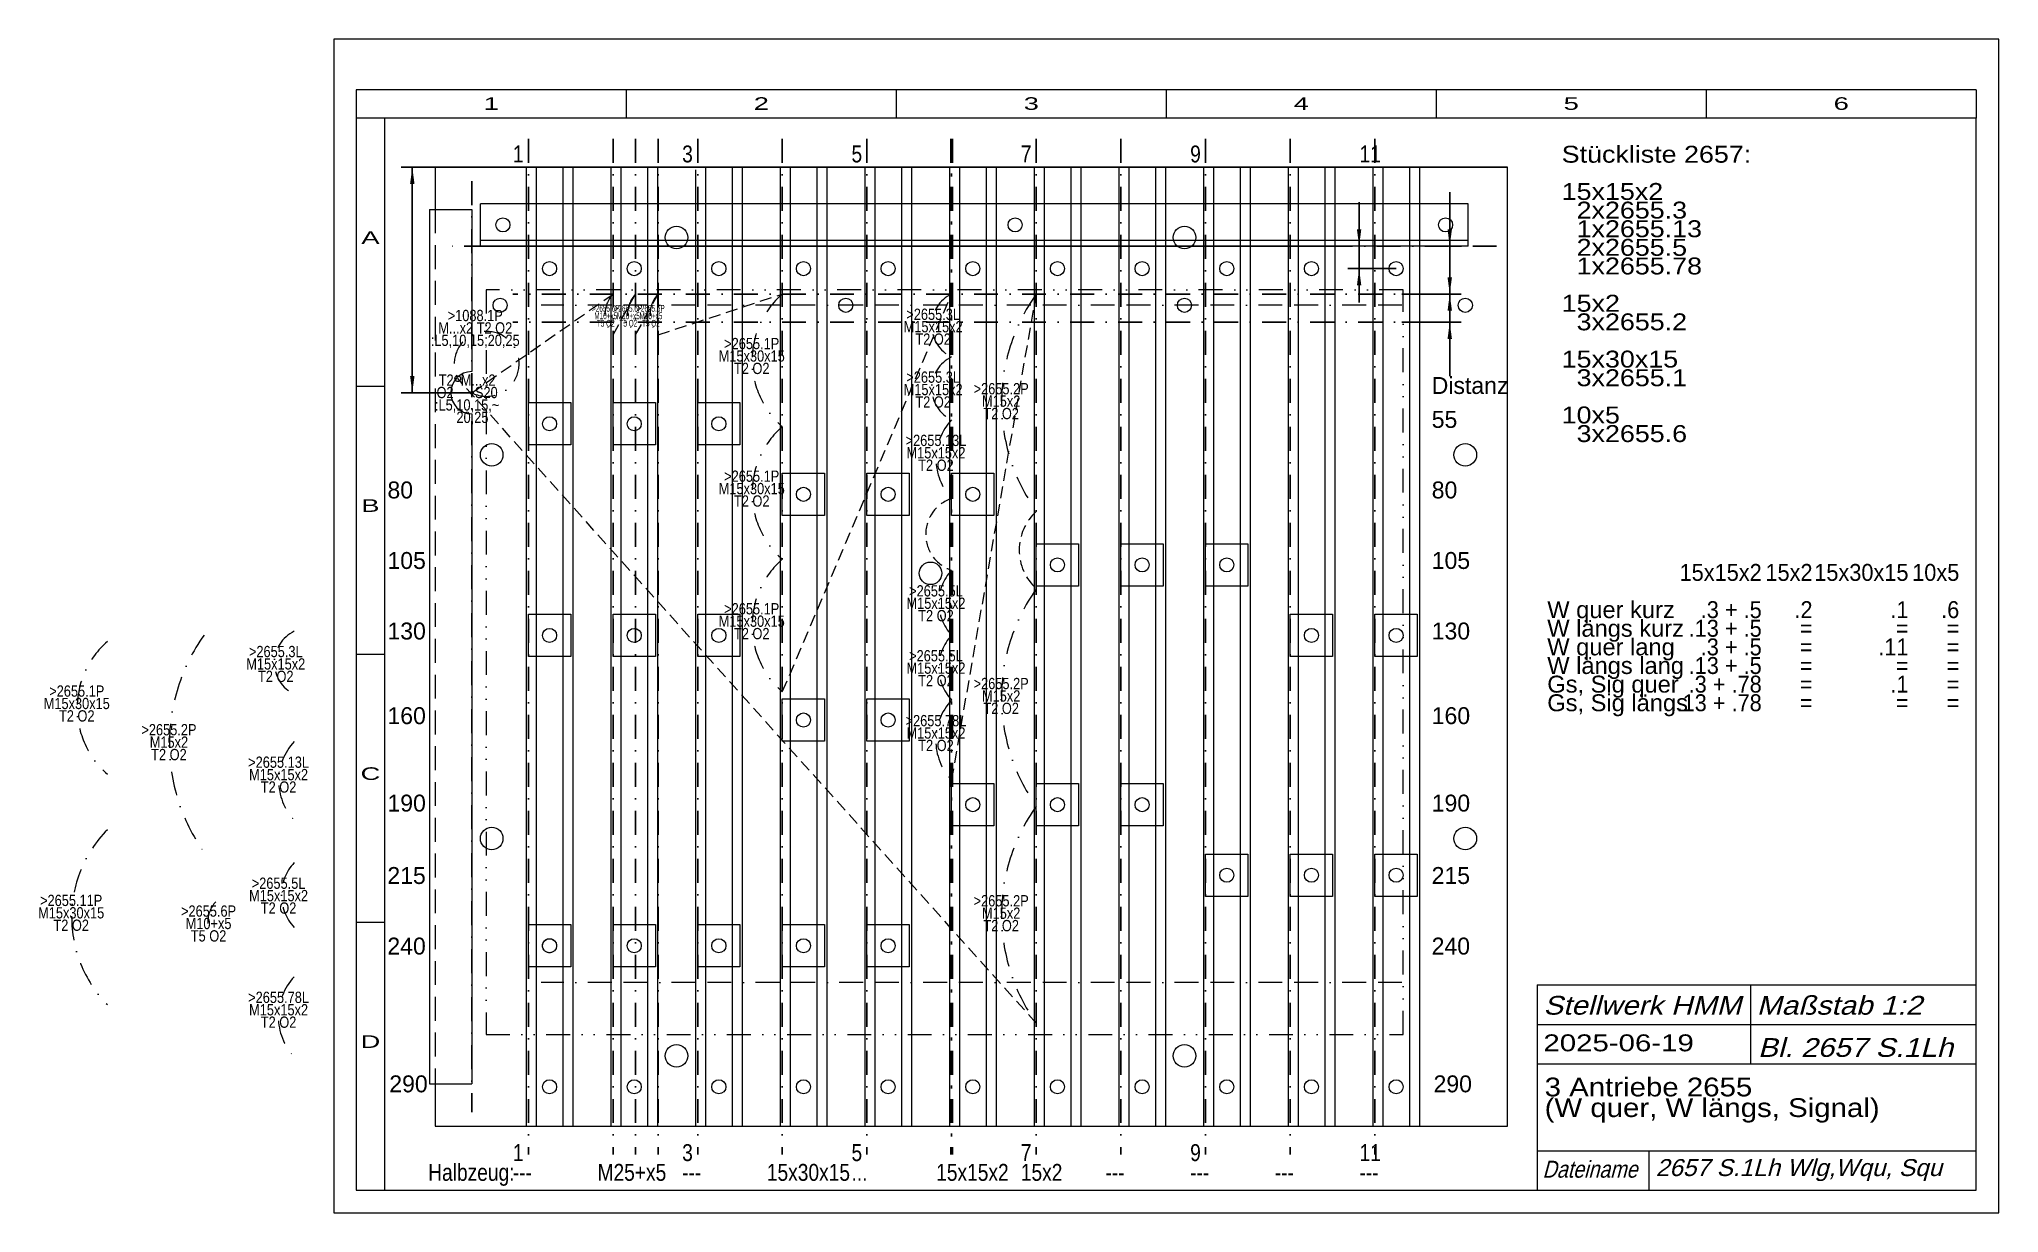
# Model space of a CAD drawing. Extents: x -102 to 592, y 2 to 418.
import ezdxf
from ezdxf.enums import TextEntityAlignment as Align

# ---------------------------------------------------------------- set-up
doc = ezdxf.new("R2010")
doc.units = 0
doc.header["$LTSCALE"] = 16.915816
for name, pattern in [('BORDER', [1.75, 0.5, -0.25, 0.5, -0.25, 0, -0.25]), ('DASHDOT', [1, 0.5, -0.25, 0, -0.25]), ('DASHED', [0.75, 0.5, -0.25]), ('DIVIDE', [1.25, 0.5, -0.25, 0, -0.25, 0, -0.25]), ('HIDDEN', [0.375, 0.25, -0.125]), ('PHANTOM', [2.5, 1.25, -0.25, 0.25, -0.25, 0.25, -0.25])]:
    doc.linetypes.add(name, pattern=pattern)
for name, color, linetype, lineweight in [('108____ VORLAGEN', 230, 'CONTINUOUS', 13), ('2655___ W-_ GSP-_ SIGNAL-ANTRIEB', 230, 'CONTINUOUS', 13), ('2657_1L', 34, 'CONTINUOUS', 13), ('BEMAßUNG', 7, 'CONTINUOUS', 25), ('BESCHRIFTUNG', 7, 'CONTINUOUS', 25), ('KONSTRUKTION', 7, 'CONTINUOUS', 0), ('MITTELLINIEN', 5, 'DASHDOT', 25), ('PFADE', 7, 'CONTINUOUS', 0), ('STANDARD', 7, 'CONTINUOUS', 0)]:
    doc.layers.add(name, color=color, linetype=linetype, lineweight=lineweight)
doc.styles.add('Arial', font='arial.ttf')

# ---------------------------------------------------------------- blocks, each defined once
blk = doc.blocks.new('D79696384')
at = {"layer": 'BEMAßUNG', "color": 172}
for p, q in [((365.33, 344.67), (365.33, 360.27)), ((53.95, 344.67), (361.33, 344.67)), ((365.33, 336.67), (365.33, 344.67)), ((378.45, 336.67), (361.33, 336.67)), ((365.33, 336.67), (365.33, 324.68))]:
    blk.add_line(p, q, dxfattribs=at)
at = {"layer": 'BEMAßUNG'}
for points in [[(365.33, 344.67), (364.55, 350.61), (366.11, 350.61)], [(365.33, 336.67), (366.11, 330.72), (364.55, 330.72)]]:
    blk.add_solid(points, dxfattribs=at)
blk = doc.blocks.new('D79696640')
at = {"layer": 'BEMAßUNG', "color": 172}
for p, q in [((417.95, 372.67), (25.83, 372.67)), ((29.83, 292.67), (29.83, 372.67)), ((50.95, 292.67), (25.83, 292.67))]:
    blk.add_line(p, q, dxfattribs=at)
at = {"layer": 'BEMAßUNG'}
for points in [[(29.83, 372.67), (30.61, 366.72), (29.05, 366.72)], [(29.83, 292.67), (29.05, 298.61), (30.61, 298.61)]]:
    blk.add_solid(points, dxfattribs=at)
blk = doc.blocks.new('D79696896')
at = {"layer": 'BEMAßUNG', "color": 172}
for p, q in [((397.44, 344.67), (397.44, 363.8)), ((397.44, 344.67), (397.44, 327.67)), ((397.44, 344.67), (401.44, 344.67)), ((380.5, 327.67), (401.44, 327.67)), ((397.44, 327.67), (397.44, 315.68))]:
    blk.add_line(p, q, dxfattribs=at)
at = {"layer": 'BEMAßUNG'}
for points in [[(397.44, 344.67), (396.66, 350.61), (398.23, 350.61)], [(397.44, 327.67), (398.23, 321.72), (396.66, 321.72)]]:
    blk.add_solid(points, dxfattribs=at)
blk = doc.blocks.new('D79216640')
at = {"layer": 'BEMAßUNG', "color": 172}
for p, q in [((397.44, 327.67), (397.44, 339.65)), ((380.5, 327.67), (401.44, 327.67)), ((397.44, 327.67), (397.44, 317.67)), ((380.5, 317.67), (401.44, 317.67)), ((397.44, 317.67), (397.44, 298.53))]:
    blk.add_line(p, q, dxfattribs=at)
at = {"layer": 'BEMAßUNG'}
for points in [[(397.44, 327.67), (396.66, 333.61), (398.23, 333.61)], [(397.44, 317.67), (398.23, 311.72), (396.66, 311.72)]]:
    blk.add_solid(points, dxfattribs=at)

msp = doc.modelspace()

# ---------------------------------------------------------------- linework, layer by layer
at = {"layer": '108____ VORLAGEN', "linetype": 'DASHDOT'}
msp.add_arc((56.19, 302.9), 11.5, 242.90524, 567.09476, dxfattribs=at)
at = {"layer": '2655___ W-_ GSP-_ SIGNAL-ANTRIEB', "linetype": 'DASHDOT'}
for centre, radius, start, end in [((-57.72, 180.99), 31.19, 131.09994, 228.90006), ((10.13, 168.29), 66.37, 144.54537, 215.45463), ((-6.74, 196.98), 12.32, 115.24459, 244.75541), ((2.93, 155.08), 20.44, 136.91439, 223.08561), ((-46.6, 106.8), 44.28, 135.56434, 224.43566), ((0.3, 114.63), 16.84, 136.91439, 223.08561), ((-32.05, 105.01), 10.61, 136.91439, 223.08561), ((3.24, 71.44), 20.86, 136.92676, 223.09798)]:
    msp.add_arc(centre, radius, start, end, dxfattribs=at)
at = {"layer": '2657_1L', "linetype": 'HIDDEN'}
for p, q in [((50.95, 292.67), (100.95, 327.67)), ((100.95, 313.17), (108.95, 327.67)), ((108.95, 313.17), (116.95, 327.67)), ((116.95, 313.17), (160.95, 327.67)), ((160.95, 186.67), (220.94, 327.67)), ((220.95, 155.26), (250.95, 327.67)), ((250.95, 69.17), (45.95, 297.67))]:
    msp.add_line(p, q, dxfattribs=at)
at = {"layer": '2657_1L', "linetype": 'PHANTOM'}
for centre, radius in [((45.95, 297.67), 1), ((50.95, 292.67), 0.5)]:
    msp.add_circle(centre, radius, dxfattribs=at)
at = {"layer": '2657_1L', "linetype": 'DASHDOT'}
for centre, radius, start, end in [((108.7, 320.42), 10.61, 136.91439, 223.08561), ((116.7, 320.42), 10.61, 136.91439, 223.08561), ((124.7, 320.42), 10.61, 136.91439, 223.08561), ((181.45, 304.17), 31.19, 131.09994, 228.90006), ((226.2, 316.52), 12.32, 115.24459, 244.75541), ((305.01, 289.17), 66.37, 144.54537, 215.45463), ((226.2, 294.24), 12.32, 115.24459, 244.75541), ((181.45, 257.17), 31.19, 131.09994, 228.90006), ((235.87, 269.14), 20.44, 136.91439, 223.08561), ((181.45, 210.17), 31.19, 131.09994, 228.90006), ((233.24, 218.26), 16.84, 136.91439, 223.08561), ((305.01, 184.67), 66.37, 144.54537, 215.45463), ((233.24, 195.26), 16.84, 136.91439, 223.08561), ((236.18, 169.51), 20.86, 136.92676, 223.09798), ((305.01, 107.67), 66.37, 144.54537, 215.45463)]:
    msp.add_arc(centre, radius, start, end, dxfattribs=at)
at = {"layer": '2657_1L', "linetype": 'HIDDEN'}
for centre, radius, start, end in [((225.14, 242.47), 13.39, 108.29723, 251.70277), ((263.5, 236.92), 18.61, 132.38772, 227.61228)]:
    msp.add_arc(centre, radius, start, end, dxfattribs=at)
at = {"layer": 'KONSTRUKTION', "color": 8}
for p, q in [((417.95, 372.67), (37.95, 372.67)), ((37.95, 372.67), (37.95, 357.67)), ((70.2, 372.67), (70.2, 32.67)), ((73.7, 372.67), (73.7, 32.67)), ((83.2, 372.67), (83.2, 32.67)), ((86.7, 372.67), (86.7, 32.67)), ((100.2, 372.67), (100.2, 32.67)), ((103.7, 372.67), (103.7, 32.67)), ((113.2, 372.67), (113.2, 32.67)), ((116.7, 372.67), (116.7, 32.67)), ((130.2, 371.67), (130.2, 32.67)), ((133.7, 372.67), (133.7, 32.67)), ((143.2, 372.67), (143.2, 32.67)), ((146.7, 372.67), (146.7, 32.67)), ((160.2, 372.67), (160.2, 32.67)), ((163.7, 372.67), (163.7, 32.67)), ((173.2, 372.67), (173.2, 32.67)), ((176.7, 372.67), (176.7, 32.67)), ((190.2, 372.67), (190.2, 32.67)), ((193.7, 372.67), (193.7, 32.67)), ((203.2, 372.67), (203.2, 32.67)), ((206.7, 372.67), (206.7, 32.67)), ((220.2, 372.67), (220.2, 32.67)), ((223.7, 372.67), (223.7, 32.67)), ((233.2, 372.67), (233.2, 32.67)), ((236.7, 372.67), (236.7, 32.67)), ((250.2, 372.67), (250.2, 32.67)), ((253.7, 372.67), (253.7, 32.67)), ((263.2, 372.67), (263.2, 32.67)), ((266.7, 372.67), (266.7, 32.67)), ((280.2, 372.67), (280.2, 32.67)), ((283.7, 372.67), (283.7, 32.67)), ((293.2, 372.67), (293.2, 32.67)), ((296.7, 372.67), (296.7, 32.67)), ((310.2, 372.67), (310.2, 32.67)), ((313.7, 372.67), (313.7, 32.67)), ((323.2, 372.67), (323.2, 32.67)), ((326.7, 372.67), (326.7, 32.67)), ((340.2, 372.67), (340.2, 32.67)), ((343.7, 372.67), (343.7, 32.67)), ((353.2, 372.67), (353.2, 32.67)), ((356.7, 372.67), (356.7, 32.67)), ((370.2, 372.67), (370.2, 32.67)), ((373.7, 372.67), (373.7, 32.67)), ((383.2, 372.67), (383.2, 32.67)), ((386.7, 372.67), (386.7, 32.67)), ((417.95, 32.67), (417.95, 372.67)), ((35.95, 357.67), (35.95, 47.67)), ((35.95, 357.67), (50.95, 357.67)), ((50.95, 357.67), (50.95, 300.17)), ((403.95, 359.67), (53.95, 359.67)), ((53.95, 344.67), (53.95, 359.67)), ((403.95, 344.67), (403.95, 359.67)), ((403.95, 346.67), (53.95, 346.67)), ((403.95, 344.67), (53.95, 344.67)), ((50.95, 285.17), (50.95, 47.67)), ((35.95, 47.67), (50.95, 47.67)), ((37.95, 47.67), (37.95, 32.67)), ((37.95, 32.67), (417.95, 32.67))]:
    msp.add_line(p, q, dxfattribs=at)
at = {"layer": 'KONSTRUKTION', "color": 8, "linetype": 'DASHED'}
msp.add_line((37.95, 357.67), (37.95, 47.67), dxfattribs=at)
at = {"layer": 'KONSTRUKTION', "color": 8, "linetype": 'BORDER'}
for p, q in [((380.5, 323.67), (75.5, 323.67)), ((380.5, 83.67), (75.5, 83.67))]:
    msp.add_line(p, q, dxfattribs=at)
at = {"layer": 'KONSTRUKTION', "color": 252}
for p, q in [((70.95, 289.17), (85.95, 289.17)), ((70.95, 274.17), (70.95, 289.17)), ((85.95, 289.17), (85.95, 274.17)), ((100.95, 274.17), (100.95, 289.17)), ((100.95, 289.17), (115.95, 289.17)), ((115.95, 289.17), (115.95, 274.17)), ((130.95, 274.17), (130.95, 289.17)), ((130.95, 289.17), (145.95, 289.17)), ((145.95, 289.17), (145.95, 274.17)), ((85.95, 274.17), (70.95, 274.17)), ((115.95, 274.17), (100.95, 274.17)), ((145.95, 274.17), (130.95, 274.17)), ((160.95, 249.17), (160.95, 264.17)), ((160.95, 264.17), (175.95, 264.17)), ((175.95, 264.17), (175.95, 249.17)), ((190.95, 249.17), (190.95, 264.17)), ((190.95, 264.17), (205.95, 264.17)), ((205.95, 264.17), (205.95, 249.17)), ((220.95, 264.17), (235.95, 264.17)), ((220.95, 249.17), (220.95, 264.17)), ((235.95, 264.17), (235.95, 249.17)), ((175.95, 249.17), (160.95, 249.17)), ((205.95, 249.17), (190.95, 249.17)), ((235.95, 249.17), (220.95, 249.17)), ((250.95, 224.17), (250.95, 239.17)), ((250.95, 239.17), (265.95, 239.17)), ((265.95, 239.17), (265.95, 224.17)), ((280.95, 224.17), (280.95, 239.17)), ((280.95, 239.17), (295.95, 239.17)), ((295.95, 239.17), (295.95, 224.17)), ((310.95, 239.17), (325.95, 239.17)), ((310.95, 224.17), (310.95, 239.17)), ((325.95, 239.17), (325.95, 224.17)), ((265.95, 224.17), (250.95, 224.17)), ((295.95, 224.17), (280.95, 224.17)), ((325.95, 224.17), (310.95, 224.17)), ((70.95, 199.17), (70.95, 214.17)), ((70.95, 214.17), (85.95, 214.17)), ((85.95, 214.17), (85.95, 199.17)), ((100.95, 199.17), (100.95, 214.17)), ((100.95, 214.17), (115.95, 214.17)), ((115.95, 214.17), (115.95, 199.17)), ((130.95, 214.17), (145.95, 214.17)), ((130.95, 199.17), (130.95, 214.17)), ((145.95, 214.17), (145.95, 199.17)), ((340.95, 199.17), (340.95, 214.17)), ((340.95, 214.17), (355.95, 214.17)), ((355.95, 214.17), (355.95, 199.17)), ((370.95, 199.17), (370.95, 214.17)), ((370.95, 214.17), (385.95, 214.17)), ((385.95, 214.17), (385.95, 199.17)), ((85.95, 199.17), (70.95, 199.17)), ((115.95, 199.17), (100.95, 199.17)), ((145.95, 199.17), (130.95, 199.17)), ((355.95, 199.17), (340.95, 199.17)), ((385.95, 199.17), (370.95, 199.17)), ((160.95, 169.17), (160.95, 184.17)), ((160.95, 184.17), (175.95, 184.17)), ((175.95, 184.17), (175.95, 169.17)), ((190.95, 169.17), (190.95, 184.17)), ((190.95, 184.17), (205.95, 184.17)), ((205.95, 184.17), (205.95, 169.17)), ((175.95, 169.17), (160.95, 169.17)), ((205.95, 169.17), (190.95, 169.17)), ((220.95, 139.17), (220.95, 154.17)), ((220.95, 154.17), (235.95, 154.17)), ((235.95, 154.17), (235.95, 139.17)), ((250.95, 139.17), (250.95, 154.17)), ((250.95, 154.17), (265.95, 154.17)), ((265.95, 154.17), (265.95, 139.17)), ((280.95, 154.17), (295.95, 154.17)), ((280.95, 139.17), (280.95, 154.17)), ((295.95, 154.17), (295.95, 139.17)), ((235.95, 139.17), (220.95, 139.17)), ((265.95, 139.17), (250.95, 139.17)), ((295.95, 139.17), (280.95, 139.17)), ((310.95, 114.17), (310.95, 129.17)), ((310.95, 129.17), (325.95, 129.17)), ((325.95, 129.17), (325.95, 114.17)), ((340.95, 114.17), (340.95, 129.17)), ((340.95, 129.17), (355.95, 129.17)), ((355.95, 129.17), (355.95, 114.17)), ((370.95, 129.17), (385.95, 129.17)), ((370.95, 114.17), (370.95, 129.17)), ((385.95, 129.17), (385.95, 114.17)), ((325.95, 114.17), (310.95, 114.17)), ((355.95, 114.17), (340.95, 114.17)), ((385.95, 114.17), (370.95, 114.17)), ((70.95, 89.17), (70.95, 104.17)), ((70.95, 104.17), (85.95, 104.17)), ((85.95, 104.17), (85.95, 89.17)), ((100.95, 89.17), (100.95, 104.17)), ((100.95, 104.17), (115.95, 104.17)), ((115.95, 104.17), (115.95, 89.17)), ((130.95, 104.17), (145.95, 104.17)), ((130.95, 89.17), (130.95, 104.17)), ((145.95, 104.17), (145.95, 89.17)), ((160.95, 89.17), (160.95, 104.17)), ((160.95, 104.17), (175.95, 104.17)), ((175.95, 104.17), (175.95, 89.17)), ((190.95, 89.17), (190.95, 104.17)), ((190.95, 104.17), (205.95, 104.17)), ((205.95, 104.17), (205.95, 89.17)), ((85.95, 89.17), (70.95, 89.17)), ((115.95, 89.17), (100.95, 89.17)), ((145.95, 89.17), (130.95, 89.17)), ((175.95, 89.17), (160.95, 89.17)), ((205.95, 89.17), (190.95, 89.17))]:
    msp.add_line(p, q, dxfattribs=at)
at = {"layer": 'KONSTRUKTION', "color": 8}
for centre, radius in [((61.95, 352.17), 2.5), ((243.45, 352.17), 2.5), ((395.95, 352.17), 2.5), ((123.45, 347.67), 4), ((303.45, 347.67), 4), ((78.45, 336.67), 2.5), ((78.45, 336.67), 2.5), ((108.45, 336.67), 2.5), ((108.45, 336.67), 2.5), ((138.45, 336.67), 2.5), ((138.45, 336.67), 2.5), ((168.45, 336.67), 2.5), ((168.45, 336.67), 2.5), ((198.45, 336.67), 2.5), ((198.45, 336.67), 2.5), ((228.45, 336.67), 2.5), ((228.45, 336.67), 2.5), ((258.45, 336.67), 2.5), ((258.45, 336.67), 2.5), ((288.45, 336.67), 2.5), ((288.45, 336.67), 2.5), ((318.45, 336.67), 2.5), ((318.45, 336.67), 2.5), ((348.45, 336.67), 2.5), ((348.45, 336.67), 2.5), ((378.45, 336.67), 2.5), ((378.45, 336.67), 2.5), ((60.95, 323.67), 2.5), ((183.45, 323.67), 2.5), ((303.45, 323.67), 2.5), ((402.95, 323.67), 2.5), ((78.45, 281.67), 2.5), ((78.45, 281.67), 2.5), ((108.45, 281.67), 2.5), ((108.45, 281.67), 2.5), ((138.45, 281.67), 2.5), ((138.45, 281.67), 2.5), ((57.97, 270.67), 4), ((402.95, 270.67), 4), ((168.45, 256.67), 2.5), ((168.45, 256.67), 2.5), ((198.45, 256.67), 2.5), ((198.45, 256.67), 2.5), ((228.45, 256.67), 2.5), ((228.45, 256.67), 2.5), ((213.45, 228.67), 4), ((258.45, 231.67), 2.5), ((258.45, 231.67), 2.5), ((288.45, 231.67), 2.5), ((288.45, 231.67), 2.5), ((318.45, 231.67), 2.5), ((318.45, 231.67), 2.5), ((78.45, 206.67), 2.5), ((78.45, 206.67), 2.5), ((108.45, 206.67), 2.5), ((108.45, 206.67), 2.5), ((138.45, 206.67), 2.5), ((138.45, 206.67), 2.5), ((348.45, 206.67), 2.5), ((348.45, 206.67), 2.5), ((378.45, 206.67), 2.5), ((378.45, 206.67), 2.5), ((168.45, 176.67), 2.5), ((168.45, 176.67), 2.5), ((198.45, 176.67), 2.5), ((198.45, 176.67), 2.5), ((228.45, 146.67), 2.5), ((228.45, 146.67), 2.5), ((258.45, 146.67), 2.5), ((258.45, 146.67), 2.5), ((288.45, 146.67), 2.5), ((288.45, 146.67), 2.5), ((57.97, 134.67), 4), ((402.95, 134.67), 4), ((318.45, 121.67), 2.5), ((318.45, 121.67), 2.5), ((348.45, 121.67), 2.5), ((348.45, 121.67), 2.5), ((378.45, 121.67), 2.5), ((378.45, 121.67), 2.5), ((78.45, 96.67), 2.5), ((108.45, 96.67), 2.5), ((108.45, 96.67), 2.5), ((138.45, 96.67), 2.5), ((138.45, 96.67), 2.5), ((168.45, 96.67), 2.5), ((168.45, 96.67), 2.5), ((198.45, 96.67), 2.5), ((198.45, 96.67), 2.5), ((123.45, 57.67), 4), ((303.45, 57.67), 4), ((78.45, 46.67), 2.5), ((78.45, 46.67), 2.5), ((108.45, 46.67), 2.5), ((108.45, 46.67), 2.5), ((138.45, 46.67), 2.5), ((138.45, 46.67), 2.5), ((168.45, 46.67), 2.5), ((168.45, 46.67), 2.5), ((198.45, 46.67), 2.5), ((198.45, 46.67), 2.5), ((228.45, 46.67), 2.5), ((228.45, 46.67), 2.5), ((258.45, 46.67), 2.5), ((258.45, 46.67), 2.5), ((288.45, 46.67), 2.5), ((288.45, 46.67), 2.5), ((318.45, 46.67), 2.5), ((318.45, 46.67), 2.5), ((348.45, 46.67), 2.5), ((348.45, 46.67), 2.5), ((378.45, 46.67), 2.5), ((378.45, 46.67), 2.5)]:
    msp.add_circle(centre, radius, dxfattribs=at)
at = {"layer": 'KONSTRUKTION', "color": 8, "linetype": 'PHANTOM'}
msp.add_circle((78.45, 96.67), 2.5, dxfattribs=at)
at = {"layer": 'KONSTRUKTION', "color": 8}
msp.add_arc((50.95, 292.67), 7.5, 90, 270, dxfattribs=at)
at = {"layer": 'MITTELLINIEN'}
for p, q in [((70.95, 382.66), (70.95, 22.66)), ((100.95, 382.66), (100.95, 22.66)), ((130.95, 382.66), (130.95, 22.66)), ((160.95, 382.66), (160.95, 22.66)), ((190.95, 382.66), (190.95, 22.66)), ((250.95, 382.66), (250.95, 22.66)), ((280.95, 382.66), (280.95, 22.66)), ((310.95, 382.66), (310.95, 22.66)), ((340.95, 382.66), (340.95, 22.66)), ((370.95, 382.66), (370.95, 22.66)), ((50.95, 367.67), (50.95, 37.67)), ((414.04, 344.67), (43.89, 344.67)), ((390.5, 327.67), (65.5, 327.67)), ((390.5, 327.67), (65.5, 327.67)), ((390.5, 317.67), (65.5, 317.67)), ((390.5, 317.67), (65.5, 317.67))]:
    msp.add_line(p, q, dxfattribs=at)
at = {"layer": 'MITTELLINIEN', "color": 230}
for p, q in [((108.95, 382.66), (108.95, 22.66)), ((116.95, 382.66), (116.95, 22.66))]:
    msp.add_line(p, q, dxfattribs=at)
at = {"layer": 'MITTELLINIEN', "color": 154, "lineweight": 50}
msp.add_line((220.95, 382.66), (220.95, 22.66), dxfattribs=at)
at = {"layer": 'PFADE', "linetype": 'DIVIDE', "lineweight": 20}
for p, q in [((380.95, 329.17), (55.95, 329.17)), ((55.95, 329.17), (55.95, 65.17)), ((380.95, 65.17), (380.95, 329.17)), ((55.95, 65.17), (380.95, 65.17))]:
    msp.add_line(p, q, dxfattribs=at)
at = {"layer": 'STANDARD'}
for p, q in [((592, 418), (2, 418)), ((2, 418), (2, 2)), ((592, 2), (592, 418)), ((584, 400), (10, 400)), ((10, 400), (10, 390)), ((105.67, 400), (105.67, 390)), ((201.33, 400), (201.33, 390)), ((297, 400), (297, 390)), ((392.67, 400), (392.67, 390)), ((488.33, 400), (488.33, 390)), ((584, 400), (584, 390)), ((10, 390), (10, 10)), ((20, 390), (10, 390)), ((20, 390), (20, 10)), ((584, 390), (20, 390)), ((584, 10), (584, 390)), ((10, 295), (20, 295)), ((10, 200), (20, 200)), ((10, 105), (20, 105)), ((10, 10), (20, 10)), ((20, 10), (584, 10)), ((2, 2), (592, 2))]:
    msp.add_line(p, q, dxfattribs=at)
at = {"layer": 'STANDARD', "lineweight": 0}
for p, q in [((428.44, 82.8), (583.83, 82.8)), ((428.44, 82.8), (428.44, 10)), ((504.04, 82.8), (504.04, 54.8)), ((428.44, 68.8), (583.83, 68.8)), ((428.44, 54.8), (583.83, 54.8)), ((428.44, 24), (583.83, 24)), ((468.04, 24), (468.04, 10))]:
    msp.add_line(p, q, dxfattribs=at)

# ---------------------------------------------------------------- block references
at = {"layer": 'BEMAßUNG'}
for name in ['D79696640', 'D79696896', 'D79696384', 'D79216640']:
    msp.add_blockref(name, (0, 0), dxfattribs=at)

# ---------------------------------------------------------------- texts
at = {"layer": '108____ VORLAGEN', "insert": (52.14, 315.29), "char_height": 4, "attachment_point": 5, "line_spacing_factor": 0.66, "style": 'Arial'}
msp.add_mtext('\\W0.810845;>1088.1P\\PM...x2 T2 O2\\P:L5,10,15,20,25', dxfattribs=at)
at = {"layer": '2655___ W-_ GSP-_ SIGNAL-ANTRIEB', "char_height": 4, "attachment_point": 5, "line_spacing_factor": 0.66, "style": 'Arial'}
for s, insert in [('\\W0.810845;>2655.3L\\PM15x15x2\\PT2 O2', (-18.55, 196.52)), ('\\W0.810845;>2655.1P\\PM15x30x15\\PT2 O2', (-89.06, 182.51)), ('\\W0.810845;>2655.2P\\PM15x2\\PT2 O2', (-56.4, 168.81)), ('\\W0.810848;>2655.13L\\PM15x15x2\\PT2 O2', (-17.55, 157.3)), ('\\W0.810845;>2655.5L\\PM15x15x2\\PT2 O2', (-17.55, 114.4)), ('\\W0.810848;>2655.11P\\PM15x30x15\\PT2 O2', (-91.04, 108.31)), ('\\W0.810845;>2655.6P\\PM10+x5\\PT5 O2', (-42.36, 104.53)), ('\\W0.810848;>2655.78L\\PM15x15x2\\PT2 O2', (-17.55, 73.95))]:
    msp.add_mtext(s, dxfattribs=dict(at, insert=insert))
at = {"layer": '2657_1L', "attachment_point": 5, "line_spacing_factor": 0.66, "style": 'Arial'}
for s, insert, char_height in [('\\W0.540517;>2655.6P\\PM10+x5\\PT5 O2', (98.39, 319.93), 2.4), ('\\W0.540517;>2655.6P\\PM10+x5\\PT5 O2', (106.39, 319.93), 2.4), ('\\W0.540517;>2655.6P\\PM10+x5\\PT5 O2', (114.39, 319.93), 2.4), ('\\W0.810845;>2655.3L\\PM15x15x2\\PT2 O2', (214.39, 316.06), 4), ('\\W0.810845;>2655.1P\\PM15x30x15\\PT2 O2', (150.11, 305.68), 4), ('\\W0.810845;>2655.3L\\PM15x15x2\\PT2 O2', (214.39, 293.78), 4), ('\\W0.810845;>2655.2P\\PM15x2\\PT2 O2', (238.49, 289.68), 4), ('\\W0.810848;>2655.13L\\PM15x15x2\\PT2 O2', (215.39, 271.36), 4), ('\\W0.810845;>2655.1P\\PM15x30x15\\PT2 O2', (150.11, 258.68), 4), ('\\W0.810845;>2655.5L\\PM15x15x2\\PT2 O2', (215.39, 218.03), 4), ('\\W0.810845;>2655.1P\\PM15x30x15\\PT2 O2', (150.11, 211.68), 4), ('\\W0.810845;>2655.5L\\PM15x15x2\\PT2 O2', (215.39, 195.03), 4), ('\\W0.810845;>2655.2P\\PM15x2\\PT2 O2', (238.49, 185.18), 4), ('\\W0.810848;>2655.78L\\PM15x15x2\\PT2 O2', (215.39, 172.03), 4), ('\\W0.810845;>2655.2P\\PM15x2\\PT2 O2', (238.49, 108.18), 4)]:
    msp.add_mtext(s, dxfattribs=dict(at, insert=insert, char_height=char_height))
at = {"layer": '2657_1L', "linetype": 'PHANTOM', "insert": (49.26, 290.19), "char_height": 4, "attachment_point": 5, "line_spacing_factor": 0.66, "style": 'Arial'}
msp.add_mtext('\\W0.810866;T2  M...x2\\PO2      S20\\P:L5,10,15,~\\P   20,25', dxfattribs=at)
at = {"layer": 'BESCHRIFTUNG', "style": 'Arial'}
for s, width, p in [('1', 0.810869, (65.46, 374.32)), ('3', 0.810869, (125.46, 374.32)), ('5', 0.810869, (185.46, 374.32)), ('7', 0.810869, (245.46, 374.32)), ('9', 0.810869, (305.46, 374.32)), ('11', 0.810869, (365.46, 374.32)), ('Distanz', 0.972766, (391.06, 292.25)), ('55', 0.972828, (391.06, 280.22)), ('80', 0.972828, (21.03, 255.22)), ('80', 0.972828, (391.06, 255.22)), ('105', 0.972828, (21.03, 230.22)), ('105', 0.972828, (391.06, 230.22)), ('130', 0.972828, (21.03, 205.22)), ('130', 0.972828, (391.06, 205.22)), ('160', 0.972828, (21.03, 175.22)), ('160', 0.972828, (391.06, 175.22)), ('190', 0.972828, (21.03, 144.23)), ('190', 0.972828, (391.06, 144.23)), ('215', 0.972828, (21, 118.56)), ('215', 0.972828, (391.03, 118.56)), ('240', 0.972828, (21, 93.55)), ('240', 0.972828, (391.03, 93.55)), ('290', 0.972828, (21.68, 44.71)), ('290', 0.972828, (391.71, 44.71)), ('1', 0.810869, (65.46, 20.34)), ('3', 0.810869, (125.46, 20.34)), ('5', 0.810869, (185.46, 20.34)), ('7', 0.810869, (245.46, 20.34)), ('9', 0.810869, (305.46, 20.34)), ('11', 0.810869, (365.46, 20.34)), ('Halbzeug:', 0.810868, (35.46, 13.34)), ('---', 0.810862, (65.46, 13.34)), ('M25+x5', 0.81084, (95.46, 13.34)), ('---', 0.810862, (125.46, 13.34)), ('15x30x15', 0.810868, (155.46, 13.34)), ('...', 0.810866, (185.46, 13.34)), ('15x15x2', 0.810868, (215.46, 13.34)), ('15x2', 0.810868, (245.46, 13.34)), ('---', 0.810862, (275.46, 13.34)), ('---', 0.810862, (305.46, 13.34)), ('---', 0.810862, (335.46, 13.34)), ('---', 0.810862, (365.46, 13.34))]:
    msp.add_text(s, height=6, dxfattribs=dict(at, width=width)).set_placement(p)
at = {"layer": 'BESCHRIFTUNG', "style": 'Arial', "oblique": 15}
for s, height, width, p in [('Stellwerk HMM', 6.65, 1.121619, (430.63, 78.88)), ('Maßstab 1:2', 6.65, 1.134934, (506.23, 78.88)), ('Bl. 2657 S.1Lh', 6.65, 1.13492, (506.67, 63.92)), ('2657 S.1Lh Wlg,Wqu, Squ', 6, 1.026889, (470.45, 21.03)), ('Dateiname', 6, 0.829024, (430.3, 20.45))]:
    msp.add_text(s, height=height, dxfattribs=dict(at, width=width)).set_placement(p, align=Align.TOP_LEFT)
at = {"layer": 'BESCHRIFTUNG', "style": 'Arial', "width": 1.243124}
msp.add_text('2025-06-19', height=6, dxfattribs=at).set_placement((430.63, 65.25), align=Align.TOP_LEFT)
at = {"layer": 'BESCHRIFTUNG', "attachment_point": 1, "line_spacing_factor": 0.66, "style": 'Arial'}
for s, insert, char_height in [('\\W1.135057;Stückliste 2657:\\P\\P15x15x2\\P  2x2655.3\\P  1x2655.13\\P  2x2655.5\\P  1x2655.78\\P\\P15x2\\P  3x2655.2\\P\\P15x30x15\\P  3x2655.1\\P\\P10x5\\P  3x2655.6', (437.11, 380.22), 6), ('\\W1.121631;3 Antriebe 2655\\P(W quer, W längs, Signal)', (431.07, 49.92), 6.65)]:
    msp.add_mtext(s, dxfattribs=dict(at, insert=insert, char_height=char_height))
at = {"layer": 'BESCHRIFTUNG', "linetype": 'DASHED', "char_height": 6, "line_spacing_factor": 0.66, "style": 'Arial'}
for s, insert, attachment_point in [('\\W0.918893;15x15x2\\P\\P.3 + .5\\P.13 + .5\\P.3 + .5\\P.13 + .5\\P.3 + .78\\P.13 + .78\\P\\P', (508, 232), 3), ('\\W0.918886;15x2\\P\\P.2\\P=\\P=\\P=\\P=\\P=', (526, 232), 3), ('\\W0.918886;15x30x15\\P\\P.1\\P=\\P.11\\P=\\P.1\\P=\\P', (560, 232), 3), ('\\W0.918886;10x5\\P\\P.6\\P=\\P=\\P=\\P=\\P=', (578, 232), 3), ('\\W1.000000;\\P\\PW quer kurz\\PW längs kurz\\PW quer lang\\PW längs lang\\PGs, Sig quer\\PGs, Sig längs', (432, 232), 1)]:
    msp.add_mtext(s, dxfattribs=dict(at, insert=insert, attachment_point=attachment_point))
at = {"layer": 'STANDARD', "style": 'Arial'}
for s, width, p in [('1', 1.547923, (57.83, 392.95)), ('2', 1.547922, (153.5, 392.95)), ('3', 1.547923, (249.17, 392.95)), ('4', 1.547923, (344.83, 392.95)), ('5', 1.547922, (440.5, 392.95)), ('6', 1.547923, (536.17, 392.95)), ('A', 1.547987, (15, 345.45)), ('B', 1.547987, (15, 250.45)), ('C', 1.548103, (15, 155.45)), ('D', 1.548104, (15, 60.45))]:
    msp.add_text(s, height=4.46, dxfattribs=dict(at, width=width)).set_placement(p, align=Align.CENTER)

doc.saveas('drawing.dxf')
